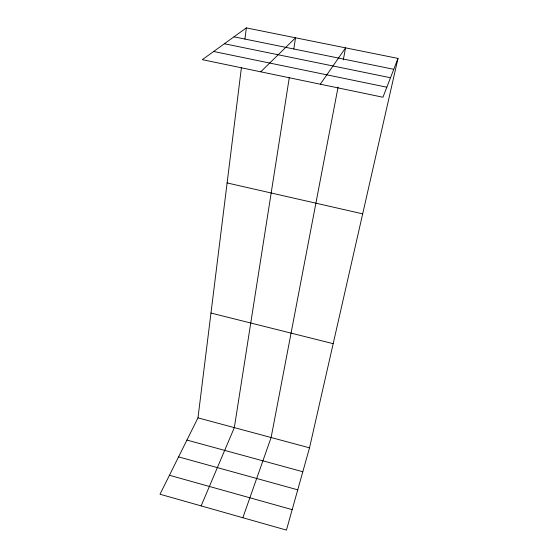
<?xml version="1.0" encoding="UTF-8"?>
<svg xmlns="http://www.w3.org/2000/svg" width="558" height="558" viewBox="0 0 558 558"><rect width="100%" height="100%" fill="white"/><g stroke="black" fill="none" stroke-linecap="round" stroke-linejoin="round"><path stroke-width="0.84" d="M397.994 58.409L382.948 97.238L202.324 59.664L246.336 27.9L397.994 58.409L309.516 447.844L286.442 530.1L160.007 494.228L197.978 417.851L241.433 67.427M244.948 39.074L246.336 27.9M289.323 77.381L234.325 427.623L201.131 505.897M293.787 48.985L295.538 37.798L260.732 71.815M338.078 87.083L271.118 437.521L242.842 517.733M343.289 59.797L345.569 47.862L320.313 84.209M233.962 36.828L393.781 69.29M224.372 43.754L390.502 77.743M213.651 51.489L386.834 87.208M227.106 182.94L362.679 213.847M210.973 313.045L333.182 343.672M197.978 417.851L309.516 447.844M186.93 440.074L302.813 471.733M178.574 456.883L297.735 489.833M169.437 475.27L292.183 509.635"/></g></svg>
